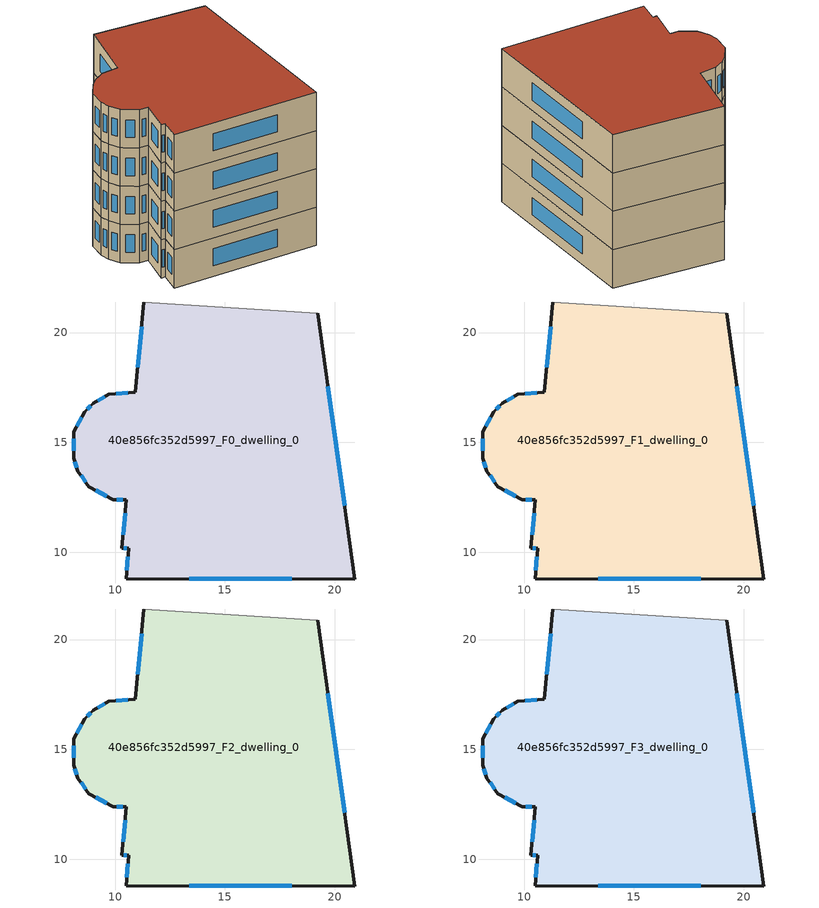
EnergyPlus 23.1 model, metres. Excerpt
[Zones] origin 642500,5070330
40e856fc352d5997_F0_dwelling_0
 floor ground (EU_floor_Construction): 19.22,20.89 20.92,8.78 10.51,8.78 10.61,10.18 10.31,10.18 10.51,12.38 9.91,12.38 8.81,12.98 8.31,13.68 8.11,14.28 8.11,15.49 8.61,16.39 9.01,16.79 9.71,17.19 10.91,17.29 11.31,21.39 z0
 wall outside (EU_wall_Construction): 11.31,21.39 10.91,17.29 9.71,17.19 9.01,16.79 8.61,16.39 8.11,15.49 8.11,14.28 8.31,13.68 8.81,12.98 9.91,12.38 10.51,12.38 10.31,10.18 10.61,10.18 10.51,8.78 20.92,8.78 19.22,20.89 z0:3
 wall adiabatic (EU_wall_Construction): 19.22,20.89 11.31,21.39 z0:3
 window (EU_Window_Construction): 10.39,10.18 10.53,10.18 / 10.45,11.78 10.36,10.79 / 10.07,12.38 10.34,12.38 / 9.11,12.82 9.61,12.55 / 8.45,13.49 8.67,13.18 / 8.16,14.12 8.25,13.85 / 8.11,15.16 8.11,14.61 / 8.47,16.14 8.25,15.73 / 8.9,16.68 8.72,16.5 / 9.52,17.08 9.2,16.9 / 10.58,17.26 10.04,17.21 / 11.2,20.26 11.02,18.42 / 20.45,12.11 19.69,17.55 / 13.37,8.78 18.05,8.78 / 10.58,9.8 10.54,9.17 z0.83:2.17
40e856fc352d5997_F1_dwelling_0
 floor to 40e856fc352d5997_F0_dwelling_0 (EU_floor_Construction): 19.22,20.89 20.92,8.78 10.51,8.78 10.61,10.18 10.31,10.18 10.51,12.38 9.91,12.38 8.81,12.98 8.31,13.68 8.11,14.28 8.11,15.49 8.61,16.39 9.01,16.79 9.71,17.19 10.91,17.29 11.31,21.39 z3
 wall outside (EU_wall_Construction): 11.31,21.39 10.91,17.29 9.71,17.19 9.01,16.79 8.61,16.39 8.11,15.49 8.11,14.28 8.31,13.68 8.81,12.98 9.91,12.38 10.51,12.38 10.31,10.18 10.61,10.18 10.51,8.78 20.92,8.78 19.22,20.89 z3:6
 wall adiabatic (EU_wall_Construction): 19.22,20.89 11.31,21.39 z3:6
 window (EU_Window_Construction): 10.39,10.18 10.53,10.18 / 10.45,11.78 10.36,10.79 / 10.07,12.38 10.34,12.38 / 9.11,12.82 9.61,12.55 / 8.45,13.49 8.67,13.18 / 8.16,14.12 8.25,13.85 / 8.11,15.16 8.11,14.61 / 8.47,16.14 8.25,15.73 / 8.9,16.68 8.72,16.5 / 9.52,17.08 9.2,16.9 / 10.58,17.26 10.04,17.21 / 11.2,20.26 11.02,18.42 / 20.45,12.11 19.69,17.55 / 13.37,8.78 18.05,8.78 / 10.58,9.8 10.54,9.17 z3.83:5.17
40e856fc352d5997_F2_dwelling_0
 floor to 40e856fc352d5997_F1_dwelling_0 (EU_floor_Construction): 19.22,20.89 20.92,8.78 10.51,8.78 10.61,10.18 10.31,10.18 10.51,12.38 9.91,12.38 8.81,12.98 8.31,13.68 8.11,14.28 8.11,15.49 8.61,16.39 9.01,16.79 9.71,17.19 10.91,17.29 11.31,21.39 z6
 wall outside (EU_wall_Construction): 11.31,21.39 10.91,17.29 9.71,17.19 9.01,16.79 8.61,16.39 8.11,15.49 8.11,14.28 8.31,13.68 8.81,12.98 9.91,12.38 10.51,12.38 10.31,10.18 10.61,10.18 10.51,8.78 20.92,8.78 19.22,20.89 z6:9
 wall adiabatic (EU_wall_Construction): 19.22,20.89 11.31,21.39 z6:9
 window (EU_Window_Construction): 10.39,10.18 10.53,10.18 / 10.45,11.78 10.36,10.79 / 10.07,12.38 10.34,12.38 / 9.11,12.82 9.61,12.55 / 8.45,13.49 8.67,13.18 / 8.16,14.12 8.25,13.85 / 8.11,15.16 8.11,14.61 / 8.47,16.14 8.25,15.73 / 8.9,16.68 8.72,16.5 / 9.52,17.08 9.2,16.9 / 10.58,17.26 10.04,17.21 / 11.2,20.26 11.02,18.42 / 20.45,12.11 19.69,17.55 / 13.37,8.78 18.05,8.78 / 10.58,9.8 10.54,9.17 z6.83:8.17
40e856fc352d5997_F3_dwelling_0
 floor to 40e856fc352d5997_F2_dwelling_0 (EU_floor_Construction): 19.22,20.89 20.92,8.78 10.51,8.78 10.61,10.18 10.31,10.18 10.51,12.38 9.91,12.38 8.81,12.98 8.31,13.68 8.11,14.28 8.11,15.49 8.61,16.39 9.01,16.79 9.71,17.19 10.91,17.29 11.31,21.39 z9
 wall outside (EU_wall_Construction): 11.31,21.39 10.91,17.29 9.71,17.19 9.01,16.79 8.61,16.39 8.11,15.49 8.11,14.28 8.31,13.68 8.81,12.98 9.91,12.38 10.51,12.38 10.31,10.18 10.61,10.18 10.51,8.78 20.92,8.78 19.22,20.89 z9:12
 wall adiabatic (EU_wall_Construction): 19.22,20.89 11.31,21.39 z9:12
 window (EU_Window_Construction): 10.39,10.18 10.53,10.18 / 10.45,11.78 10.36,10.79 / 10.07,12.38 10.34,12.38 / 9.11,12.82 9.61,12.55 / 8.45,13.49 8.67,13.18 / 8.16,14.12 8.25,13.85 / 8.11,15.16 8.11,14.61 / 8.47,16.14 8.25,15.73 / 8.9,16.68 8.72,16.5 / 9.52,17.08 9.2,16.9 / 10.58,17.26 10.04,17.21 / 11.2,20.26 11.02,18.42 / 20.45,12.11 19.69,17.55 / 13.37,8.78 18.05,8.78 / 10.58,9.8 10.54,9.17 z9.83:11.17
 roof outside (EU_roof_Construction): 20.92,8.78 19.22,20.89 11.31,21.39 10.91,17.29 9.71,17.19 9.01,16.79 8.61,16.39 8.11,15.49 8.11,14.28 8.31,13.68 8.81,12.98 9.91,12.38 10.51,12.38 10.31,10.18 10.61,10.18 10.51,8.78 z12
[Building]
EU S2 Campaign: North Axis=0; Terrain=City; Solar Distribution=FullExterior
[Site:Location]
Lyon-Bron: Latitude=45.75; Longitude=5; Time Zone=1; Elevation=198
[SizingPeriod:WeatherFileDays]
AnnualSizingPeriod: Begin Month=1; Begin Day of Month=1; End Month=12; End Day of Month=31; Day of Week for Start Day=Monday; Use Weather File Daylight Saving Period=No; Use Weather File Rain and Snow Indicators=No
[MATERIAL]
EU_InternalMass_Material: Roughness=MediumRough; Thickness=0.1; Conductivity=1; Density=1800; Specific Heat=900; Thermal Absorptance=0.9; Solar Absorptance=0.7; Visible Absorptance=0.7
[MATERIAL:NOMASS] Roughness=MediumRough; Thermal Absorptance=0.9; Solar Absorptance=0.7; Visible Absorptance=0.7
Name | Thermal Resistance
EU_wall_NoMass | 0.87146
EU_roof_NoMass | 0.842276
EU_floor_NoMass | 0.496999
[WINDOWMATERIAL:SIMPLEGLAZINGSYSTEM]
EU_Window_SimpleGlazing: UFactor=2.2525; Solar Heat Gain Coefficient=0.76; Visible Transmittance=0.76
[CONSTRUCTION]
EU_wall_Construction: EU_wall_NoMass
EU_roof_Construction: EU_roof_NoMass
EU_floor_Construction: EU_floor_NoMass
EU_InternalMass_Construction: EU_InternalMass_Material
EU_Window_Construction: EU_Window_SimpleGlazing
[ZONE] Type=1; Multiplier=1; Ceiling Height=autocalculate; Floor Area=autocalculate; Part of Total Floor Area=Yes
Name | Volume
40e856fc352d5997_F0_dwelling_0 | 375.626
40e856fc352d5997_F1_dwelling_0; 40e856fc352d5997_F2_dwelling_0 | 375.625
40e856fc352d5997_F3_dwelling_0 | 1502.5
[INTERNALMASS] Construction=EU_InternalMass_Construction; Surface Area=125.208
Name | Zone or ZoneList
40e856fc352d5997_F0_dwelling_0_EU_InternalMass | 40e856fc352d5997_F0_dwelling_0
40e856fc352d5997_F1_dwelling_0_EU_InternalMass | 40e856fc352d5997_F1_dwelling_0
40e856fc352d5997_F2_dwelling_0_EU_InternalMass | 40e856fc352d5997_F2_dwelling_0
40e856fc352d5997_F3_dwelling_0_EU_InternalMass | 40e856fc352d5997_F3_dwelling_0
[OTHEREQUIPMENT] Fuel Type=Electricity; Design Level Calculation Method=Watts/Area; Power per Zone Floor Area=1; Fraction Latent=0; Fraction Radiant=0; Fraction Lost=0; Carbon Dioxide Generation Rate=0; EndUse Subcategory=EU_Step8_InternalGains
Name | Zone or ZoneList or Space or SpaceList | Schedule
EU_Step8_InternalGain_40e856fc352d5997_F0_dwelling_0_f000 | 40e856fc352d5997_F0_dwelling_0 | EU_Step8_GainSchedule_40e856fc352d5997_F0_dwelling_0_f000
EU_Step8_InternalGain_40e856fc352d5997_F1_dwelling_0_f000 | 40e856fc352d5997_F1_dwelling_0 | EU_Step8_GainSchedule_40e856fc352d5997_F1_dwelling_0_f000
EU_Step8_InternalGain_40e856fc352d5997_F2_dwelling_0_f000 | 40e856fc352d5997_F2_dwelling_0 | EU_Step8_GainSchedule_40e856fc352d5997_F2_dwelling_0_f000
EU_Step8_InternalGain_40e856fc352d5997_F3_dwelling_0_f000 | 40e856fc352d5997_F3_dwelling_0 | EU_Step8_GainSchedule_40e856fc352d5997_F3_dwelling_0_f000
[ZONEVENTILATION:DESIGNFLOWRATE] Schedule=EU_AlwaysOn; Design Flow Rate Calculation Method=AirChanges/Hour; Air Changes per Hour=0.425; Ventilation Type=Natural; Fan Pressure Rise=0; Fan Total Efficiency=1; Constant Term Coefficient=1; Temperature Term Coefficient=0; Velocity Term Coefficient=0; Velocity Squared Term Coefficient=0; Minimum Indoor Temperature=-100; Maximum Indoor Temperature=100; Delta Temperature=-100; Minimum Outdoor Temperature=-100; Maximum Outdoor Temperature=100; Maximum Wind Speed=40
Name | Zone or ZoneList or Space or SpaceList
EU_ConstantAir_40e856fc352d5997_F0_dwelling_0 | 40e856fc352d5997_F0_dwelling_0
EU_ConstantAir_40e856fc352d5997_F1_dwelling_0 | 40e856fc352d5997_F1_dwelling_0
EU_ConstantAir_40e856fc352d5997_F2_dwelling_0 | 40e856fc352d5997_F2_dwelling_0
EU_ConstantAir_40e856fc352d5997_F3_dwelling_0 | 40e856fc352d5997_F3_dwelling_0
[HVACTEMPLATE:THERMOSTAT] Constant Heating Setpoint=20; Constant Cooling Setpoint=50
EU_HeatOnly_40e856fc352d5997_F0_dwelling_0; EU_HeatOnly_40e856fc352d5997_F1_dwelling_0; EU_HeatOnly_40e856fc352d5997_F2_dwelling_0; EU_HeatOnly_40e856fc352d5997_F3_dwelling_0
[HVACTEMPLATE:ZONE:IDEALLOADSAIRSYSTEM] System Availability Schedule=EU_AlwaysOn; Maximum Heating Supply Air Temperature=50; Minimum Cooling Supply Air Temperature=13; Maximum Heating Supply Air Humidity Ratio=0.0156; Minimum Cooling Supply Air Humidity Ratio=0.0077; Heating Limit=NoLimit; Cooling Limit=NoLimit; Heating Availability Schedule=EU_AlwaysOn; Cooling Availability Schedule=EU_CoolingOff; Dehumidification Control Type=ConstantSensibleHeatRatio; Cooling Sensible Heat Ratio=0.7; Dehumidification Setpoint=60; Humidification Control Type=None; Humidification Setpoint=30; Outdoor Air Method=None; Outdoor Air Flow Rate per Person=0.00944; Outdoor Air Flow Rate per Zone Floor Area=0; Outdoor Air Flow Rate per Zone=0; Demand Controlled Ventilation Type=None; Outdoor Air Economizer Type=NoEconomizer; Heat Recovery Type=None; Sensible Heat Recovery Effectiveness=0.7; Latent Heat Recovery Effectiveness=0.65
Name | Template Thermostat
40e856fc352d5997_F0_dwelling_0 | EU_HeatOnly_40e856fc352d5997_F0_dwelling_0
40e856fc352d5997_F1_dwelling_0 | EU_HeatOnly_40e856fc352d5997_F1_dwelling_0
40e856fc352d5997_F2_dwelling_0 | EU_HeatOnly_40e856fc352d5997_F2_dwelling_0
40e856fc352d5997_F3_dwelling_0 | EU_HeatOnly_40e856fc352d5997_F3_dwelling_0
[SIZING:ZONE] Zone Cooling Design Supply Air Temperature Input Method=SupplyAirTemperature; Zone Cooling Design Supply Air Temperature=13; Zone Heating Design Supply Air Temperature Input Method=SupplyAirTemperature; Zone Heating Design Supply Air Temperature=50; Zone Cooling Design Supply Air Humidity Ratio=0.008; Zone Heating Design Supply Air Humidity Ratio=0.008; Cooling Design Air Flow Method=DesignDay; Cooling Design Air Flow Rate=0; Cooling Minimum Air Flow per Zone Floor Area=0.000762; Cooling Minimum Air Flow=0; Cooling Minimum Air Flow Fraction=0.2; Heating Design Air Flow Method=DesignDay; Heating Design Air Flow Rate=0; Heating Maximum Air Flow per Zone Floor Area=0.002032; Heating Maximum Air Flow=0.141576; Heating Maximum Air Flow Fraction=0.3; Account for Dedicated Outdoor Air System=No; Dedicated Outdoor Air System Control Strategy=NeutralSupplyAir; Dedicated Outdoor Air Low Setpoint Temperature for Design=autosize; Dedicated Outdoor Air High Setpoint Temperature for Design=autosize; Zone Load Sizing Method=Sensible Load Only No Latent Load; Zone Latent Cooling Design Supply Air Humidity Ratio Input Method=HumidityRatioDifference; Zone Cooling Design Supply Air Humidity Ratio Difference=0.005; Zone Latent Heating Design Supply Air Humidity Ratio Input Method=HumidityRatioDifference; Zone Humidification Design Supply Air Humidity Ratio Difference=0.005
40e856fc352d5997_F0_dwelling_0; 40e856fc352d5997_F1_dwelling_0; 40e856fc352d5997_F2_dwelling_0; 40e856fc352d5997_F3_dwelling_0
[SCHEDULE:CONSTANT]
Name | Hourly Value
EU_AlwaysOn | 1
EU_CoolingOff | 0
[SCHEDULE:FILE] Column Number=1; Rows to Skip at Top=0; Number of Hours of Data=8760; Column Separator=Comma; Interpolate to Timestep=No; Minutes per Item=60; Adjust Schedule for Daylight Savings=Yes
Name | File
EU_Step8_GainSchedule_40e856fc352d5997_F0_dwelling_0_f000 | ../../schedules/40e856fc352d5997/40e856fc352d5997_F0_dwelling_0_f000_gain.csv
EU_Step8_GainSchedule_40e856fc352d5997_F1_dwelling_0_f000 | ../../schedules/40e856fc352d5997/40e856fc352d5997_F1_dwelling_0_f000_gain.csv
EU_Step8_GainSchedule_40e856fc352d5997_F2_dwelling_0_f000 | ../../schedules/40e856fc352d5997/40e856fc352d5997_F2_dwelling_0_f000_gain.csv
EU_Step8_GainSchedule_40e856fc352d5997_F3_dwelling_0_f000 | ../../schedules/40e856fc352d5997/40e856fc352d5997_F3_dwelling_0_f000_gain.csv
